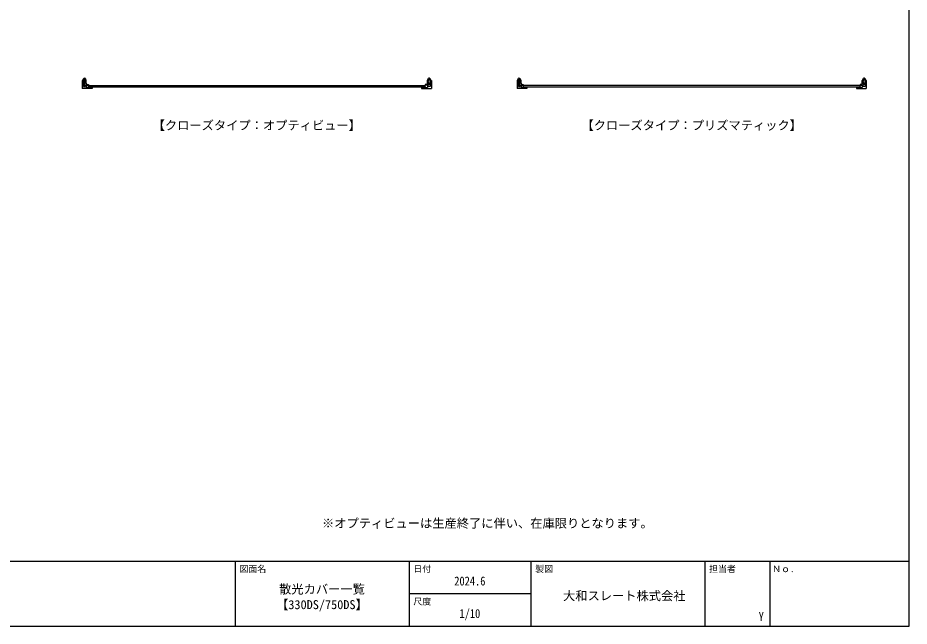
# Model space of a CAD drawing. Units: millimetres, scale not verified, with parts at other scales. Extents: x -1420 to 1420, y -994 to 994.
# Drawn here: x -35 to 1420, y -994 to 0 of the extents above; entities that cross this region are included whole.
import ezdxf
from ezdxf.enums import TextEntityAlignment as Align

# ---------------------------------------------------------------- set-up
doc = ezdxf.new("R2010")
doc.units = ezdxf.units.MM
doc.header["$LTSCALE"] = 10
for name, color, linetype in [('0-0_0', 7, 'Continuous'), ('1-0', 7, 'Continuous'), ('1-F', 7, 'Continuous')]:
    doc.layers.add(name, color=color, linetype=linetype)
doc.styles.add('ＭＳ ゴシック', font='')
doc.styles.get('ＭＳ ゴシック').set_extended_font_data('MS Gothic')

msp = doc.modelspace()

# ---------------------------------------------------------------- linework, layer by layer
at = {"layer": '0-0_0'}
for p, q in [((-1420, -887.5), (1420, -887.5)), ((319.47, -887.5), (319.47, -994)), ((603.47, -887.5), (603.47, -994)), ((802.27, -887.5), (802.27, -994)), ((1086.27, -887.5), (1086.27, -994)), ((1192.77, -887.5), (1192.77, -994)), ((603.47, -940.75), (802.27, -940.75))]:
    msp.add_line(p, q, dxfattribs=at)
msp.add_lwpolyline([(-1420, -994), (1420, -994), (1420, 994), (-1420, 994)], close=True, dxfattribs=at)
at = {"layer": '1-0'}
for p, q in [((70.86, -101.76), (72.36, -98.76)), ((72.98, -99.76), (72.48, -100.76)), ((72.81, -98.49), (74.19, -98.49)), ((74.07, -101.49), (72.93, -101.49)), ((73.57, -99.49), (73.43, -99.49)), ((74.52, -100.76), (74.02, -99.76)), ((74.64, -98.76), (76.14, -101.76)), ((633.86, -101.76), (635.36, -98.76)), ((635.98, -99.76), (635.48, -100.76)), ((635.81, -98.49), (637.19, -98.49)), ((637.07, -101.49), (635.93, -101.49)), ((636.57, -99.49), (636.43, -99.49)), ((637.52, -100.76), (637.02, -99.76)), ((637.64, -98.76), (639.14, -101.76)), ((780.86, -101.76), (782.36, -98.76)), ((782.98, -99.76), (782.48, -100.76)), ((782.81, -98.49), (784.19, -98.49)), ((784.07, -101.49), (782.93, -101.49)), ((783.57, -99.49), (783.43, -99.49)), ((784.52, -100.76), (784.02, -99.76)), ((784.64, -98.76), (786.14, -101.76)), ((1343.86, -101.76), (1345.36, -98.76)), ((1345.98, -99.76), (1345.48, -100.76)), ((1345.81, -98.49), (1347.19, -98.49)), ((1347.07, -101.49), (1345.93, -101.49)), ((1346.57, -99.49), (1346.43, -99.49)), ((1347.52, -100.76), (1347.02, -99.76)), ((1347.64, -98.76), (1349.14, -101.76)), ((72, -102.49), (70, -102.49)), ((70, -102.49), (70, -115.49)), ((86, -115.49), (70, -115.49)), ((71.31, -102.49), (72.5, -102.49)), ((72, -102.49), (72, -112.49)), ((72, -112.49), (75, -112.49)), ((72.5, -107.49), (72.5, -106.49)), ((75.69, -102.49), (74.5, -102.49)), ((74.5, -107.49), (74.5, -106.49)), ((76.54, -102.49), (75, -102.49)), ((75, -112.49), (75, -102.49)), ((76.54, -106.69), (76.54, -102.49)), ((76.6, -110.19), (80, -110.19)), ((76.6, -110.19), (76.6, -113.69)), ((86, -113.69), (76.6, -113.69)), ((78.54, -108.69), (80, -108.69)), ((80, -108.69), (80, -110.19)), ((80, -111.19), (80, -112.69)), ((80, -112.69), (80, -113.69)), ((80, -112.69), (630, -112.69)), ((86, -113.69), (86, -112.69)), ((86, -113.69), (86, -115.49)), ((624, -112.69), (624, -113.69)), ((624, -113.69), (624, -115.49)), ((624, -113.69), (633.4, -113.69)), ((624, -115.49), (640, -115.49)), ((633.4, -110.19), (630, -110.19)), ((630, -112.69), (630, -113.69)), ((633.4, -110.19), (633.4, -113.69)), ((633.46, -102.49), (635, -102.49)), ((633.46, -106.69), (633.46, -102.49)), ((634.31, -102.49), (635.5, -102.49)), ((635, -112.49), (635, -102.49)), ((635.5, -107.49), (635.5, -106.49)), ((638.69, -102.49), (637.5, -102.49)), ((637.5, -107.49), (637.5, -106.49)), ((638, -102.49), (640, -102.49)), ((640, -102.49), (640, -115.49)), ((782, -102.49), (780, -102.49)), ((780, -102.49), (780, -115.49)), ((796, -115.49), (780, -115.49)), ((781.31, -102.49), (782.5, -102.49)), ((782, -102.49), (782, -112.49)), ((782, -112.49), (785, -112.49)), ((782.5, -107.49), (782.5, -106.49)), ((785.69, -102.49), (784.5, -102.49)), ((784.5, -107.49), (784.5, -106.49)), ((786.54, -102.49), (785, -102.49)), ((785, -112.49), (785, -102.49)), ((786.54, -106.69), (786.54, -102.49)), ((786.6, -110.19), (786.6, -113.69)), ((786.6, -110.19), (1343.4, -110.19)), ((796, -113.69), (786.6, -113.69)), ((788.54, -108.69), (790, -108.69)), ((790, -108.69), (790, -110.19)), ((790, -110.19), (790, -112.69)), ((790, -112.69), (790, -113.69)), ((790, -112.69), (1340, -112.69)), ((796, -113.69), (796, -112.69)), ((796, -113.69), (796, -115.49)), ((1334, -112.69), (1334, -113.69)), ((1334, -113.69), (1334, -115.49)), ((1334, -113.69), (1343.4, -113.69)), ((1334, -115.49), (1350, -115.49)), ((1340, -112.69), (1340, -110.19)), ((1340, -112.69), (1340, -113.69)), ((1343.4, -110.19), (1343.4, -113.69)), ((1343.46, -102.49), (1345, -102.49)), ((1343.46, -106.69), (1343.46, -102.49)), ((1344.31, -102.49), (1345.5, -102.49)), ((1345, -112.49), (1345, -102.49)), ((1345.5, -107.49), (1345.5, -106.49)), ((1348.69, -102.49), (1347.5, -102.49)), ((1347.5, -107.49), (1347.5, -106.49)), ((1348, -102.49), (1350, -102.49)), ((1350, -102.49), (1350, -115.49))]:
    msp.add_line(p, q, dxfattribs=at)
for points in [[(72.5, -106.49), (72, -106.49), (72, -105.49), (72.5, -105.49), (72.5, -104.49), (72, -104.49), (72, -103.49), (72.5, -103.49), (72.5, -102.49)], [(74.5, -102.49), (74.5, -103.49), (75, -103.49), (75, -104.49), (74.5, -104.49), (74.5, -105.49), (75, -105.49), (75, -106.49), (74.5, -106.49)], [(630, -112.69), (630, -111.19), (80, -111.19)], [(631.46, -108.69), (630, -108.69), (630, -110.19)], [(638, -102.49), (638, -112.49), (635, -112.49)], [(635.5, -105.49), (635.5, -104.49), (635, -104.49), (635, -103.49), (635.5, -103.49), (635.5, -102.49)], [(635.5, -106.49), (635, -106.49), (635, -105.49), (635.5, -105.49)], [(637.5, -102.49), (637.5, -103.49), (638, -103.49), (638, -104.49), (637.5, -104.49), (637.5, -105.49), (638, -105.49), (638, -106.49), (637.5, -106.49)], [(782.5, -106.49), (782, -106.49), (782, -105.49), (782.5, -105.49), (782.5, -104.49), (782, -104.49), (782, -103.49), (782.5, -103.49), (782.5, -102.49)], [(784.5, -102.49), (784.5, -103.49), (785, -103.49), (785, -104.49), (784.5, -104.49), (784.5, -105.49), (785, -105.49), (785, -106.49), (784.5, -106.49)], [(1341.46, -108.69), (1340, -108.69), (1340, -110.19)], [(1348, -102.49), (1348, -112.49), (1345, -112.49)], [(1345.5, -105.49), (1345.5, -104.49), (1345, -104.49), (1345, -103.49), (1345.5, -103.49), (1345.5, -102.49)], [(1345.5, -106.49), (1345, -106.49), (1345, -105.49), (1345.5, -105.49)], [(1347.5, -102.49), (1347.5, -103.49), (1348, -103.49), (1348, -104.49), (1347.5, -104.49), (1347.5, -105.49), (1348, -105.49), (1348, -106.49), (1347.5, -106.49)]]:
    msp.add_lwpolyline(points, dxfattribs=at)
for centre, radius, start, end in [((71.31, -101.99), 0.5, 153.43495, 270), ((72.81, -98.99), 0.5, 90, 153.43495), ((72.93, -100.99), 0.5, 153.43495, 270), ((73.43, -99.99), 0.5, 90, 153.43495), ((73.57, -99.99), 0.5, 26.56505, 90), ((74.07, -100.99), 0.5, 270, 26.56505), ((74.19, -98.99), 0.5, 26.56505, 90), ((75.69, -101.99), 0.5, 270, 26.56505), ((634.31, -101.99), 0.5, 153.43495, 270), ((635.81, -98.99), 0.5, 90, 153.43495), ((635.93, -100.99), 0.5, 153.43495, 270), ((636.43, -99.99), 0.5, 90, 153.43495), ((636.57, -99.99), 0.5, 26.56505, 90), ((637.07, -100.99), 0.5, 270, 26.56505), ((637.19, -98.99), 0.5, 26.56505, 90), ((638.69, -101.99), 0.5, 270, 26.56505), ((781.31, -101.99), 0.5, 153.43495, 270), ((782.81, -98.99), 0.5, 90, 153.43495), ((782.93, -100.99), 0.5, 153.43495, 270), ((783.43, -99.99), 0.5, 90, 153.43495), ((783.57, -99.99), 0.5, 26.56505, 90), ((784.07, -100.99), 0.5, 270, 26.56505), ((784.19, -98.99), 0.5, 26.56505, 90), ((785.69, -101.99), 0.5, 270, 26.56505), ((1344.31, -101.99), 0.5, 153.43495, 270), ((1345.81, -98.99), 0.5, 90, 153.43495), ((1345.93, -100.99), 0.5, 153.43495, 270), ((1346.43, -99.99), 0.5, 90, 153.43495), ((1346.57, -99.99), 0.5, 26.56505, 90), ((1347.07, -100.99), 0.5, 270, 26.56505), ((1347.19, -98.99), 0.5, 26.56505, 90), ((1348.69, -101.99), 0.5, 270, 26.56505), ((73.5, -107.49), 1, 180, 270), ((73.5, -107.49), 1, 270, 0), ((78.54, -106.69), 2, 180, 270), ((631.46, -106.69), 2, 270, 0), ((636.5, -107.49), 1, 180, 270), ((636.5, -107.49), 1, 270, 0), ((783.5, -107.49), 1, 180, 270), ((783.5, -107.49), 1, 270, 0), ((788.54, -106.69), 2, 180, 270), ((1341.46, -106.69), 2, 270, 0), ((1346.5, -107.49), 1, 180, 270), ((1346.5, -107.49), 1, 270, 0)]:
    msp.add_arc(centre, radius, start, end, dxfattribs=at)

# ---------------------------------------------------------------- texts
at = {"layer": '0-0_0', "style": 'ＭＳ ゴシック'}
for s, height, p in [('※オプティビューは生産終了に伴い、在庫限りとなります。', 14.66, (461.47, -837.5)), ('図面名', 10.41, (326.57, -908.8)), ('日付', 10.41, (610.57, -908.8)), ('製図', 10.41, (809.37, -908.8)), ('担当者', 10.41, (1093.37, -908.78)), ('Ｎｏ.', 10.41, (1196.32, -908.8)), ('散光カバー一覧', 14.66, (391.47, -945.18)), ('大和スレート株式会社', 14.66, (854.92, -956.05)), ('【330DS/750DS】', 14.66, (386.47, -970.52)), ('尺度', 10.41, (610.57, -962.05))]:
    msp.add_text(s, height=height, dxfattribs=at).set_placement(p, align=Align.BOTTOM_LEFT)
at = {"layer": '0-0_0', "style": 'ＭＳ ゴシック', "width": 0.85}
for s, p in [('2024.6', (677.37, -931.89)), ('1/10', (685.87, -985.07)), ('Y', (1174.32, -989.8))]:
    msp.add_text(s, height=14.66, dxfattribs=at).set_placement(p, align=Align.BOTTOM_LEFT)
at = {"layer": '1-F', "style": 'ＭＳ ゴシック'}
for s, p in [('【クローズタイプ：オプティビュー】', (185, -187.35)), ('【クローズタイプ：プリズマティック】', (885, -187.35))]:
    msp.add_text(s, height=14.66, dxfattribs=at).set_placement(p, align=Align.BOTTOM_LEFT)

doc.saveas('drawing.dxf')
